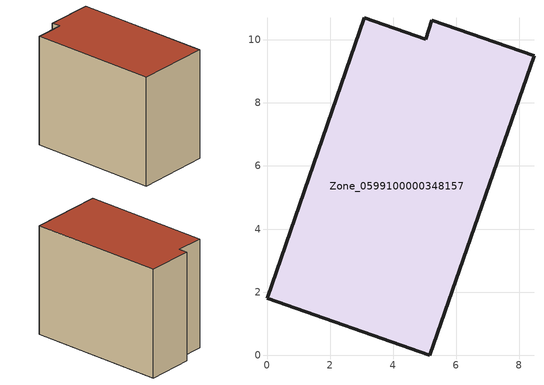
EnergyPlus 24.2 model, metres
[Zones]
Zone_0599100000348157
 floor ground (C_G): 5.16,0 0,1.8 3.09,10.7 5.04,10.02 5.22,10.63 8.47,9.5 z0
 wall outside (C_F): 5.22,10.63 5.04,10.02 3.09,10.7 0,1.8 5.16,0 8.47,9.5 5.22,10.63 z0:8.12
 roof outside (C_R): 5.16,0 8.47,9.5 5.22,10.63 5.04,10.02 3.09,10.7 0,1.8 z8.12
[BUILDING]
Pand.0599100000348157: North Axis=0; Terrain=City; Loads Convergence Tolerance Value=0.04; Temperature Convergence Tolerance Value=0.4; Solar Distribution=FullExterior; Maximum Number of Warmup Days=25; Minimum Number of Warmup Days=1
[Site:Location]
Rotterdam.The.Hague.AP_ZH_NLD Design_Conditions: Latitude=51.96; Longitude=4.45; Time Zone=1; Elevation=-4.5
[SITE:GROUNDTEMPERATURE:BUILDINGSURFACE]
18, 18, 18, 18, 18, 18, 18, 18, 18, 18, 18, 18
[MATERIAL] Thermal Absorptance=0.9; Solar Absorptance=0.7; Visible Absorptance=0.7
Name | Roughness | Thickness | Conductivity | Density | Specific Heat
G.TI.1992-2005 | MediumSmooth | 0.15 | 0.06 | 540 | 1210
F.TI.1992-2005 | Rough | 0.3 | 0.12 | 1920 | 840
R.TI.1992-2005 | MediumRough | 0.2 | 0.08 | 1500 | 1000
[CONSTRUCTION]
C_G: G.TI.1992-2005
C_F: F.TI.1992-2005
C_R: R.TI.1992-2005
[ZONE]
Zone_0599100000348157: Type=1; Multiplier=1; Ceiling Height=Autocalculate; Volume=Autocalculate; Floor Area=autocalculate; Part of Total Floor Area=Yes
[ZONEINFILTRATION:DESIGNFLOWRATE]
Infil_Zone_0599100000348157: Zone or ZoneList or Space or SpaceList=Zone_0599100000348157; Schedule=AlwaysOn; Design Flow Rate Calculation Method=Flow/Area; Flow Rate per Floor Area=0.0015; Constant Term Coefficient=1; Temperature Term Coefficient=0; Velocity Term Coefficient=0; Velocity Squared Term Coefficient=0
[HVACTEMPLATE:ZONE:IDEALLOADSAIRSYSTEM]
Zone_0599100000348157: Maximum Heating Supply Air Temperature=50; Minimum Cooling Supply Air Temperature=13; Maximum Heating Supply Air Humidity Ratio=0.0156; Minimum Cooling Supply Air Humidity Ratio=0.0077; Heating Limit=NoLimit; Cooling Limit=NoLimit; Dehumidification Control Type=ConstantSensibleHeatRatio; Cooling Sensible Heat Ratio=0.7; Dehumidification Setpoint=60; Humidification Control Type=None; Humidification Setpoint=30; Outdoor Air Method=None; Outdoor Air Flow Rate per Person=0.00944; Outdoor Air Flow Rate per Zone Floor Area=0; Outdoor Air Flow Rate per Zone=0; Demand Controlled Ventilation Type=None; Outdoor Air Economizer Type=NoEconomizer; Heat Recovery Type=None; Sensible Heat Recovery Effectiveness=0.7; Latent Heat Recovery Effectiveness=0.65
[ZONECONTROL:THERMOSTAT]
ThermostatControl_Zone_0599100000348157: Zone or ZoneList=Zone_0599100000348157; Control Type Schedule=DualSetpointControlType; Control 1=Thermostat_Zone_0599100000348157; Temperature Difference Between Cutout And Setpoint=0
[THERMOSTATSETPOINT:DUALSETPOINT]
Thermostat_Zone_0599100000348157: Heating Setpoint Temperature Schedule=HeatingSetpoint_Zone_0599100000348157; Cooling Setpoint Temperature Schedule=CoolingSetpoint_Zone_0599100000348157
[SCHEDULE:COMPACT]
HeatingSetpoint_Zone_0599100000348157: Through: 12/31, For: AllDays, Until: 24:00, 21
CoolingSetpoint_Zone_0599100000348157: Through: 12/31, For: AllDays, Until: 24:00, 24
DualSetpointControlType: Through: 12/31, For: AllDays, Until: 24:00, 4
AlwaysOn: Through: 12/31, For: AllDays, Until: 24:00, 1
